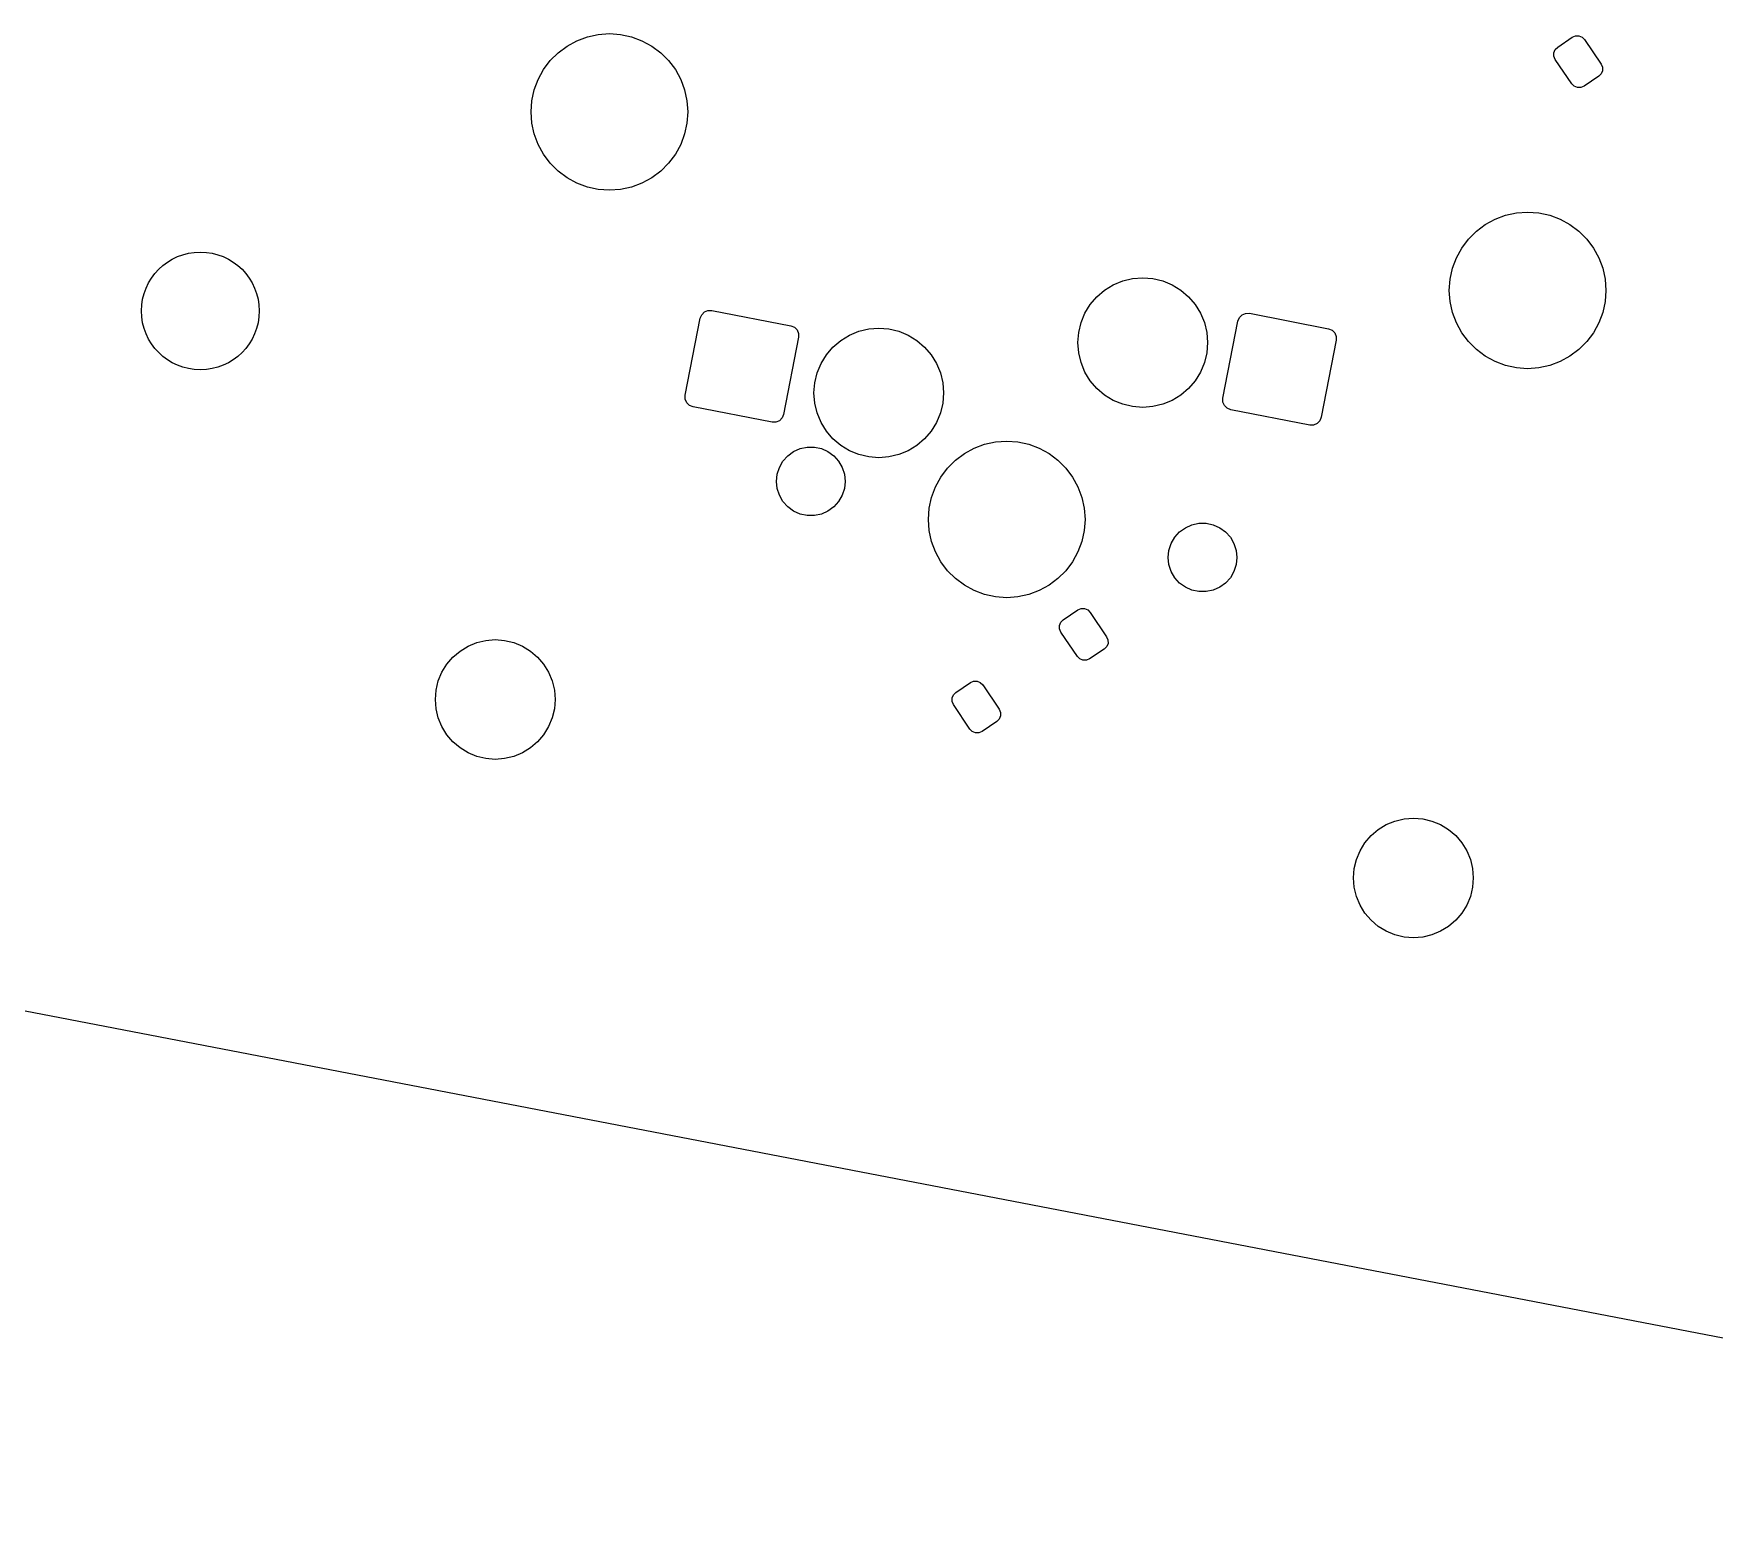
# Model space of a CAD drawing. Extents: x 101 to 518, y -308 to -134.
# Drawn here: x 183.46 to 226.25, y -307.34 to -269.34 of the extents above; entities that cross this region are included whole.
import ezdxf

# ---------------------------------------------------------------- set-up
doc = ezdxf.new("R2010")
doc.units = 0
doc.layers.add('BLACK', color=7, linetype='CONTINUOUS')

msp = doc.modelspace()

# ---------------------------------------------------------------- linework, layer by layer
at = {"layer": 'BLACK', "linetype": 'CONTINUOUS'}
for p, q in [((197.046584, -269.651572), (197.296272, -269.515232)), ((197.296272, -269.515232), (197.562821, -269.415814)), ((197.562821, -269.415814), (197.840806, -269.355342)), ((197.840806, -269.355342), (198.124568, -269.335047)), ((198.124568, -269.335047), (198.40833, -269.355342)), ((198.40833, -269.355342), (198.686315, -269.415814)), ((198.686315, -269.415814), (198.952864, -269.515232)), ((198.952864, -269.515232), (199.202552, -269.651572)), ((222.263832, -269.679247), (222.636899, -269.42761)), ((222.636899, -269.42761), (222.717859, -269.39366)), ((222.717859, -269.39366), (222.805649, -269.393277)), ((222.805649, -269.393277), (222.886903, -269.426519)), ((222.886903, -269.426519), (222.949251, -269.488325)), ((222.949251, -269.488325), (223.368645, -270.110103)), ((196.617679, -270.02322), (196.818841, -269.822058)), ((196.818841, -269.822058), (197.046584, -269.651572)), ((199.202552, -269.651572), (199.430295, -269.822058)), ((199.430295, -269.822058), (199.631457, -270.02322)), ((222.168784, -269.822848), (222.202026, -269.741595)), ((222.169167, -269.910638), (222.168784, -269.822848)), ((222.203117, -269.991599), (222.169167, -269.910638)), ((222.202026, -269.741595), (222.263832, -269.679247)), ((222.622511, -270.613377), (222.203117, -269.991599)), ((196.310853, -270.500651), (196.447193, -270.250963)), ((196.447193, -270.250963), (196.617679, -270.02322)), ((199.631457, -270.02322), (199.801943, -270.250963)), ((199.801943, -270.250963), (199.938283, -270.500651)), ((223.30793, -270.422455), (222.934863, -270.674092)), ((223.369736, -270.360107), (223.30793, -270.422455)), ((223.368645, -270.110103), (223.402595, -270.191064)), ((223.402978, -270.278854), (223.369736, -270.360107)), ((223.402595, -270.191064), (223.402978, -270.278854)), ((196.150963, -271.045185), (196.211435, -270.7672)), ((196.211435, -270.7672), (196.310853, -270.500651)), ((199.938283, -270.500651), (200.037701, -270.7672)), ((200.037701, -270.7672), (200.098173, -271.045185)), ((222.684859, -270.675183), (222.622511, -270.613377)), ((222.766113, -270.708425), (222.684859, -270.675183)), ((222.853903, -270.708042), (222.766113, -270.708425)), ((222.934863, -270.674092), (222.853903, -270.708042)), ((196.130668, -271.328947), (196.150963, -271.045185)), ((200.098173, -271.045185), (200.118468, -271.328947)), ((196.150963, -271.612709), (196.130668, -271.328947)), ((196.211435, -271.890694), (196.150963, -271.612709)), ((200.098173, -271.612709), (200.037701, -271.890694)), ((200.118468, -271.328947), (200.098173, -271.612709)), ((196.310853, -272.157243), (196.211435, -271.890694)), ((200.037701, -271.890694), (199.938283, -272.157243)), ((196.447193, -272.406931), (196.310853, -272.157243)), ((196.617679, -272.634674), (196.447193, -272.406931)), ((199.801943, -272.406931), (199.631457, -272.634674)), ((199.938283, -272.157243), (199.801943, -272.406931)), ((196.818841, -272.835836), (196.617679, -272.634674)), ((197.046584, -273.006322), (196.818841, -272.835836)), ((199.430295, -272.835836), (199.202552, -273.006322)), ((199.631457, -272.634674), (199.430295, -272.835836)), ((197.296272, -273.142662), (197.046584, -273.006322)), ((197.562821, -273.24208), (197.296272, -273.142662)), ((197.840806, -273.302552), (197.562821, -273.24208)), ((198.124568, -273.322847), (197.840806, -273.302552)), ((198.40833, -273.302552), (198.124568, -273.322847)), ((198.686315, -273.24208), (198.40833, -273.302552)), ((198.952864, -273.142662), (198.686315, -273.24208)), ((199.202552, -273.006322), (198.952864, -273.142662)), ((220.193838, -274.365697), (220.421581, -274.195211)), ((220.421581, -274.195211), (220.671269, -274.058871)), ((220.671269, -274.058871), (220.937818, -273.959453)), ((220.937818, -273.959453), (221.215803, -273.898981)), ((221.215803, -273.898981), (221.499565, -273.878686)), ((221.499565, -273.878686), (221.783327, -273.898981)), ((221.783327, -273.898981), (222.061312, -273.959453)), ((222.061312, -273.959453), (222.327861, -274.058871)), ((222.327861, -274.058871), (222.577549, -274.195211)), ((222.577549, -274.195211), (222.805292, -274.365697)), ((219.82219, -274.794602), (219.992676, -274.566859)), ((219.992676, -274.566859), (220.193838, -274.365697)), ((222.805292, -274.365697), (223.006454, -274.566859)), ((223.006454, -274.566859), (223.17694, -274.794602)), ((219.586432, -275.310839), (219.68585, -275.04429)), ((219.68585, -275.04429), (219.82219, -274.794602)), ((223.17694, -274.794602), (223.31328, -275.04429)), ((223.31328, -275.04429), (223.412698, -275.310839)), ((211.441464, -275.572402), (211.699581, -275.552088)), ((211.699581, -275.552088), (211.957698, -275.572402)), ((219.52596, -275.588824), (219.586432, -275.310839)), ((223.412698, -275.310839), (223.47317, -275.588824)), ((210.532855, -276.035362), (210.729735, -275.86721)), ((210.729735, -275.86721), (210.950497, -275.731927)), ((210.950497, -275.731927), (211.189703, -275.632845)), ((211.189703, -275.632845), (211.441464, -275.572402)), ((211.957698, -275.572402), (212.209459, -275.632845)), ((212.209459, -275.632845), (212.448665, -275.731927)), ((212.448665, -275.731927), (212.669427, -275.86721)), ((212.669427, -275.86721), (212.866307, -276.035362)), ((219.505665, -275.872586), (219.52596, -275.588824)), ((219.52596, -276.156348), (219.505665, -275.872586)), ((223.47317, -275.588824), (223.493465, -275.872586)), ((223.493465, -275.872586), (223.47317, -276.156348)), ((200.54166, -276.421946), (200.631616, -276.384224)), ((200.631616, -276.384224), (200.72916, -276.383799)), ((200.72916, -276.383799), (202.741496, -276.774957)), ((210.22942, -276.453004), (210.364703, -276.232242)), ((210.364703, -276.232242), (210.532855, -276.035362)), ((212.866307, -276.035362), (213.034459, -276.232242)), ((213.034459, -276.232242), (213.169742, -276.453004)), ((219.586432, -276.434333), (219.52596, -276.156348)), ((223.47317, -276.156348), (223.412698, -276.434333)), ((200.054433, -278.544758), (200.436051, -276.581503)), ((200.436051, -276.581503), (200.472987, -276.491221)), ((200.472987, -276.491221), (200.54166, -276.421946)), ((202.741496, -276.774957), (202.831778, -276.811892)), ((202.831778, -276.811892), (202.901054, -276.880566)), ((204.723476, -276.854098), (204.981593, -276.833784)), ((204.981593, -276.833784), (205.23971, -276.854098)), ((210.069895, -276.943971), (210.130338, -276.69221)), ((210.130338, -276.69221), (210.22942, -276.453004)), ((213.169742, -276.453004), (213.268824, -276.69221)), ((213.268824, -276.69221), (213.329267, -276.943971)), ((213.741973, -278.617806), (214.123591, -276.654551)), ((214.123591, -276.654551), (214.160527, -276.564269)), ((214.160527, -276.564269), (214.2292, -276.494994)), ((214.2292, -276.494994), (214.319156, -276.457272)), ((214.319156, -276.457272), (214.4167, -276.456847)), ((214.4167, -276.456847), (216.429036, -276.848005)), ((219.68585, -276.700882), (219.586432, -276.434333)), ((219.82219, -276.95057), (219.68585, -276.700882)), ((223.31328, -276.700882), (223.17694, -276.95057)), ((223.412698, -276.434333), (223.31328, -276.700882)), ((202.939201, -277.068066), (202.557583, -279.031321)), ((202.901054, -276.880566), (202.938775, -276.970522)), ((202.938775, -276.970522), (202.939201, -277.068066)), ((203.814867, -277.317058), (204.011747, -277.148906)), ((204.011747, -277.148906), (204.232509, -277.013623)), ((204.232509, -277.013623), (204.471715, -276.914541)), ((204.471715, -276.914541), (204.723476, -276.854098)), ((205.23971, -276.854098), (205.491471, -276.914541)), ((205.491471, -276.914541), (205.730677, -277.013623)), ((205.730677, -277.013623), (205.951439, -277.148906)), ((205.951439, -277.148906), (206.148319, -277.317058)), ((210.049581, -277.202088), (210.069895, -276.943971)), ((210.069895, -277.460205), (210.049581, -277.202088)), ((213.329267, -276.943971), (213.349581, -277.202088)), ((213.349581, -277.202088), (213.329267, -277.460205)), ((216.626741, -277.141114), (216.245123, -279.104369)), ((216.429036, -276.848005), (216.519318, -276.88494)), ((216.519318, -276.88494), (216.588594, -276.953614)), ((216.588594, -276.953614), (216.626315, -277.04357)), ((216.626315, -277.04357), (216.626741, -277.141114)), ((219.992676, -277.178313), (219.82219, -276.95057)), ((220.193838, -277.379475), (219.992676, -277.178313)), ((223.006454, -277.178313), (222.805292, -277.379475)), ((223.17694, -276.95057), (223.006454, -277.178313)), ((203.511432, -277.7347), (203.646715, -277.513938)), ((203.646715, -277.513938), (203.814867, -277.317058)), ((206.148319, -277.317058), (206.316471, -277.513938)), ((206.316471, -277.513938), (206.451754, -277.7347)), ((210.130338, -277.711966), (210.069895, -277.460205)), ((213.329267, -277.460205), (213.268824, -277.711966)), ((220.421581, -277.549961), (220.193838, -277.379475)), ((220.671269, -277.686301), (220.421581, -277.549961)), ((220.937818, -277.785719), (220.671269, -277.686301)), ((222.327861, -277.686301), (222.061312, -277.785719)), ((222.577549, -277.549961), (222.327861, -277.686301)), ((222.805292, -277.379475), (222.577549, -277.549961)), ((203.351907, -278.225667), (203.41235, -277.973906)), ((203.41235, -277.973906), (203.511432, -277.7347)), ((206.451754, -277.7347), (206.550836, -277.973906)), ((206.550836, -277.973906), (206.611279, -278.225667)), ((210.22942, -277.951172), (210.130338, -277.711966)), ((210.364703, -278.171934), (210.22942, -277.951172)), ((213.169742, -277.951172), (213.034459, -278.171934)), ((213.268824, -277.711966), (213.169742, -277.951172)), ((221.215803, -277.846191), (220.937818, -277.785719)), ((221.499565, -277.866486), (221.215803, -277.846191)), ((221.783327, -277.846191), (221.499565, -277.866486)), ((222.061312, -277.785719), (221.783327, -277.846191)), ((200.054859, -278.642302), (200.054433, -278.544758)), ((203.331593, -278.483784), (203.351907, -278.225667)), ((203.351907, -278.741901), (203.331593, -278.483784)), ((206.611279, -278.225667), (206.631593, -278.483784)), ((206.631593, -278.483784), (206.611279, -278.741901)), ((210.532855, -278.368814), (210.364703, -278.171934)), ((210.729735, -278.536966), (210.532855, -278.368814)), ((210.950497, -278.672249), (210.729735, -278.536966)), ((212.669427, -278.536966), (212.448665, -278.672249)), ((212.866307, -278.368814), (212.669427, -278.536966)), ((213.034459, -278.171934), (212.866307, -278.368814)), ((200.09258, -278.732258), (200.054859, -278.642302)), ((200.161856, -278.800932), (200.09258, -278.732258)), ((200.252138, -278.837867), (200.161856, -278.800932)), ((202.264474, -279.229025), (200.252138, -278.837867)), ((203.41235, -278.993662), (203.351907, -278.741901)), ((206.611279, -278.741901), (206.550836, -278.993662)), ((211.189703, -278.771331), (210.950497, -278.672249)), ((211.441464, -278.831774), (211.189703, -278.771331)), ((211.699581, -278.852088), (211.441464, -278.831774)), ((211.957698, -278.831774), (211.699581, -278.852088)), ((212.209459, -278.771331), (211.957698, -278.831774)), ((212.448665, -278.672249), (212.209459, -278.771331)), ((213.742399, -278.71535), (213.741973, -278.617806)), ((213.78012, -278.805306), (213.742399, -278.71535)), ((213.849396, -278.87398), (213.78012, -278.805306)), ((213.939678, -278.910915), (213.849396, -278.87398)), ((215.952014, -279.302073), (213.939678, -278.910915)), ((202.362018, -279.2286), (202.264474, -279.229025)), ((202.451974, -279.190878), (202.362018, -279.2286)), ((202.520647, -279.121603), (202.451974, -279.190878)), ((202.557583, -279.031321), (202.520647, -279.121603)), ((203.511432, -279.232868), (203.41235, -278.993662)), ((203.646715, -279.45363), (203.511432, -279.232868)), ((206.451754, -279.232868), (206.316471, -279.45363)), ((206.550836, -278.993662), (206.451754, -279.232868)), ((216.049558, -279.301648), (215.952014, -279.302073)), ((216.139514, -279.263926), (216.049558, -279.301648)), ((216.208187, -279.194651), (216.139514, -279.263926)), ((216.245123, -279.104369), (216.208187, -279.194651)), ((203.814867, -279.65051), (203.646715, -279.45363)), ((204.011747, -279.818662), (203.814867, -279.65051)), ((204.232509, -279.953945), (204.011747, -279.818662)), ((205.951439, -279.818662), (205.730677, -279.953945)), ((206.148319, -279.65051), (205.951439, -279.818662)), ((206.316471, -279.45363), (206.148319, -279.65051)), ((207.408642, -279.890384), (207.675191, -279.790966)), ((207.675191, -279.790966), (207.953176, -279.730494)), ((207.953176, -279.730494), (208.236938, -279.710199)), ((208.236938, -279.710199), (208.5207, -279.730494)), ((208.5207, -279.730494), (208.798685, -279.790966)), ((208.798685, -279.790966), (209.065234, -279.890384)), ((251.379039, -307.342807), (108.80974, -279.896311)), ((202.45092, -280.378894), (202.542382, -280.220477)), ((202.542382, -280.220477), (202.664783, -280.084537)), ((202.664783, -280.084537), (202.812772, -279.977017)), ((202.812772, -279.977017), (202.979882, -279.902615)), ((202.979882, -279.902615), (203.15881, -279.864582)), ((203.15881, -279.864582), (203.341734, -279.864582)), ((203.341734, -279.864582), (203.520662, -279.902615)), ((203.520662, -279.902615), (203.687772, -279.977017)), ((203.687772, -279.977017), (203.835761, -280.084537)), ((203.835761, -280.084537), (203.958162, -280.220477)), ((203.958162, -280.220477), (204.049624, -280.378894)), ((204.471715, -280.053027), (204.232509, -279.953945)), ((204.723476, -280.11347), (204.471715, -280.053027)), ((204.981593, -280.133784), (204.723476, -280.11347)), ((205.23971, -280.11347), (204.981593, -280.133784)), ((205.491471, -280.053027), (205.23971, -280.11347)), ((205.730677, -279.953945), (205.491471, -280.053027)), ((206.730049, -280.398372), (206.931211, -280.19721)), ((206.931211, -280.19721), (207.158954, -280.026724)), ((207.158954, -280.026724), (207.408642, -279.890384)), ((209.065234, -279.890384), (209.314922, -280.026724)), ((209.314922, -280.026724), (209.542665, -280.19721)), ((209.542665, -280.19721), (209.743827, -280.398372)), ((202.375272, -280.734789), (202.394393, -280.552866)), ((202.394393, -280.552866), (202.45092, -280.378894)), ((204.049624, -280.378894), (204.106151, -280.552866)), ((204.106151, -280.552866), (204.125272, -280.734789)), ((206.423223, -280.875803), (206.559563, -280.626115)), ((206.559563, -280.626115), (206.730049, -280.398372)), ((209.743827, -280.398372), (209.914313, -280.626115)), ((209.914313, -280.626115), (210.050653, -280.875803)), ((202.394393, -280.916712), (202.375272, -280.734789)), ((202.45092, -281.090684), (202.394393, -280.916712)), ((202.542382, -281.249101), (202.45092, -281.090684)), ((204.049624, -281.090684), (203.958162, -281.249101)), ((204.106151, -280.916712), (204.049624, -281.090684)), ((204.125272, -280.734789), (204.106151, -280.916712)), ((206.323805, -281.142352), (206.423223, -280.875803)), ((210.050653, -280.875803), (210.150071, -281.142352)), ((202.664783, -281.385041), (202.542382, -281.249101)), ((202.812772, -281.492561), (202.664783, -281.385041)), ((202.979882, -281.566963), (202.812772, -281.492561)), ((203.687772, -281.492561), (203.520662, -281.566963)), ((203.835761, -281.385041), (203.687772, -281.492561)), ((203.958162, -281.249101), (203.835761, -281.385041)), ((206.243038, -281.704099), (206.263333, -281.420337)), ((206.263333, -281.420337), (206.323805, -281.142352)), ((210.150071, -281.142352), (210.210543, -281.420337)), ((210.210543, -281.420337), (210.230838, -281.704099)), ((203.15881, -281.604996), (202.979882, -281.566963)), ((203.341734, -281.604996), (203.15881, -281.604996)), ((203.520662, -281.566963), (203.341734, -281.604996)), ((206.263333, -281.987861), (206.243038, -281.704099)), ((210.230838, -281.704099), (210.210543, -281.987861)), ((212.638115, -282.023157), (212.786104, -281.915637)), ((212.786104, -281.915637), (212.953214, -281.841235)), ((212.953214, -281.841235), (213.132142, -281.803202)), ((213.132142, -281.803202), (213.315066, -281.803202)), ((213.315066, -281.803202), (213.493994, -281.841235)), ((213.493994, -281.841235), (213.661104, -281.915637)), ((213.661104, -281.915637), (213.809093, -282.023157)), ((206.323805, -282.265846), (206.263333, -281.987861)), ((206.423223, -282.532395), (206.323805, -282.265846)), ((210.150071, -282.265846), (210.050653, -282.532395)), ((210.210543, -281.987861), (210.150071, -282.265846)), ((212.367725, -282.491486), (212.424252, -282.317514)), ((212.424252, -282.317514), (212.515714, -282.159097)), ((212.515714, -282.159097), (212.638115, -282.023157)), ((213.809093, -282.023157), (213.931494, -282.159097)), ((213.931494, -282.159097), (214.022956, -282.317514)), ((214.022956, -282.317514), (214.079483, -282.491486)), ((206.559563, -282.782083), (206.423223, -282.532395)), ((206.730049, -283.009826), (206.559563, -282.782083)), ((209.914313, -282.782083), (209.743827, -283.009826)), ((210.050653, -282.532395), (209.914313, -282.782083)), ((212.348604, -282.673409), (212.367725, -282.491486)), ((212.367725, -282.855332), (212.348604, -282.673409)), ((214.079483, -282.491486), (214.098604, -282.673409)), ((214.098604, -282.673409), (214.079483, -282.855332)), ((206.931211, -283.210988), (206.730049, -283.009826)), ((207.158954, -283.381474), (206.931211, -283.210988)), ((209.542665, -283.210988), (209.314922, -283.381474)), ((209.743827, -283.009826), (209.542665, -283.210988)), ((212.424252, -283.029304), (212.367725, -282.855332)), ((212.515714, -283.187721), (212.424252, -283.029304)), ((212.638115, -283.323661), (212.515714, -283.187721)), ((213.931494, -283.187721), (213.809093, -283.323661)), ((214.022956, -283.029304), (213.931494, -283.187721)), ((214.079483, -282.855332), (214.022956, -283.029304)), ((207.408642, -283.517814), (207.158954, -283.381474)), ((207.675191, -283.617232), (207.408642, -283.517814)), ((207.953176, -283.677704), (207.675191, -283.617232)), ((208.236938, -283.697999), (207.953176, -283.677704)), ((208.5207, -283.677704), (208.236938, -283.697999)), ((208.798685, -283.617232), (208.5207, -283.677704)), ((209.065234, -283.517814), (208.798685, -283.617232)), ((209.314922, -283.381474), (209.065234, -283.517814)), ((212.786104, -283.431181), (212.638115, -283.323661)), ((212.953214, -283.505583), (212.786104, -283.431181)), ((213.132142, -283.543616), (212.953214, -283.505583)), ((213.315066, -283.543616), (213.132142, -283.543616)), ((213.493994, -283.505583), (213.315066, -283.543616)), ((213.661104, -283.431181), (213.493994, -283.505583)), ((213.809093, -283.323661), (213.661104, -283.431181)), ((209.677246, -284.26209), (210.050313, -284.010453)), ((210.050313, -284.010453), (210.131273, -283.976503)), ((210.131273, -283.976503), (210.219063, -283.97612)), ((210.219063, -283.97612), (210.300317, -284.009362)), ((210.300317, -284.009362), (210.362665, -284.071168)), ((210.362665, -284.071168), (210.782059, -284.692946)), ((209.582198, -284.405691), (209.61544, -284.324438)), ((209.582581, -284.493481), (209.582198, -284.405691)), ((209.616531, -284.574442), (209.582581, -284.493481)), ((209.61544, -284.324438), (209.677246, -284.26209)), ((194.320854, -285.056003), (194.524757, -284.931051)), ((194.524757, -284.931051), (194.745697, -284.839535)), ((194.745697, -284.839535), (194.978233, -284.783708)), ((194.978233, -284.783708), (195.216639, -284.764945)), ((195.216639, -284.764945), (195.455045, -284.783708)), ((195.455045, -284.783708), (195.687581, -284.839535)), ((195.687581, -284.839535), (195.908521, -284.931051)), ((195.908521, -284.931051), (196.112424, -285.056003)), ((210.035925, -285.19622), (209.616531, -284.574442)), ((210.78315, -284.94295), (210.721344, -285.005298)), ((210.782059, -284.692946), (210.816009, -284.773907)), ((210.816392, -284.861697), (210.78315, -284.94295)), ((210.816009, -284.773907), (210.816392, -284.861697)), ((193.858745, -285.597063), (193.983697, -285.39316)), ((193.983697, -285.39316), (194.139008, -285.211314)), ((194.139008, -285.211314), (194.320854, -285.056003)), ((196.112424, -285.056003), (196.29427, -285.211314)), ((196.29427, -285.211314), (196.449581, -285.39316)), ((196.449581, -285.39316), (196.574533, -285.597063)), ((210.098273, -285.258026), (210.035925, -285.19622)), ((210.179527, -285.291268), (210.098273, -285.258026)), ((210.267317, -285.290885), (210.179527, -285.291268)), ((210.348277, -285.256935), (210.267317, -285.290885)), ((210.721344, -285.005298), (210.348277, -285.256935)), ((193.711402, -286.050539), (193.767229, -285.818003)), ((193.767229, -285.818003), (193.858745, -285.597063)), ((196.574533, -285.597063), (196.666049, -285.818003)), ((196.666049, -285.818003), (196.721876, -286.050539)), ((207.314489, -285.855789), (207.395449, -285.821839)), ((207.395449, -285.821839), (207.483239, -285.821456)), ((207.483239, -285.821456), (207.564493, -285.854698)), ((193.692639, -286.288945), (193.711402, -286.050539)), ((196.721876, -286.050539), (196.740639, -286.288945)), ((206.846374, -286.251027), (206.879616, -286.169774)), ((206.846757, -286.338817), (206.846374, -286.251027)), ((206.879616, -286.169774), (206.941422, -286.107426)), ((206.941422, -286.107426), (207.314489, -285.855789)), ((207.564493, -285.854698), (207.626841, -285.916504)), ((207.626841, -285.916504), (208.046235, -286.538282)), ((193.711402, -286.527351), (193.692639, -286.288945)), ((193.767229, -286.759887), (193.711402, -286.527351)), ((196.721876, -286.527351), (196.666049, -286.759887)), ((196.740639, -286.288945), (196.721876, -286.527351)), ((206.880707, -286.419778), (206.846757, -286.338817)), ((207.300101, -287.041556), (206.880707, -286.419778)), ((208.046235, -286.538282), (208.080185, -286.619243)), ((208.080185, -286.619243), (208.080568, -286.707033)), ((193.858745, -286.980827), (193.767229, -286.759887)), ((193.983697, -287.18473), (193.858745, -286.980827)), ((196.574533, -286.980827), (196.449581, -287.18473)), ((196.666049, -286.759887), (196.574533, -286.980827)), ((207.362449, -287.103362), (207.300101, -287.041556)), ((207.443703, -287.136604), (207.362449, -287.103362)), ((207.612453, -287.102271), (207.531493, -287.136221)), ((207.98552, -286.850634), (207.612453, -287.102271)), ((208.047326, -286.788286), (207.98552, -286.850634)), ((208.080568, -286.707033), (208.047326, -286.788286)), ((194.139008, -287.366576), (193.983697, -287.18473)), ((194.320854, -287.521887), (194.139008, -287.366576)), ((194.524757, -287.646839), (194.320854, -287.521887)), ((196.112424, -287.521887), (195.908521, -287.646839)), ((196.29427, -287.366576), (196.112424, -287.521887)), ((196.449581, -287.18473), (196.29427, -287.366576)), ((207.531493, -287.136221), (207.443703, -287.136604)), ((194.745697, -287.738355), (194.524757, -287.646839)), ((194.978233, -287.794182), (194.745697, -287.738355)), ((195.216639, -287.812945), (194.978233, -287.794182)), ((195.455045, -287.794182), (195.216639, -287.812945)), ((195.687581, -287.738355), (195.455045, -287.794182)), ((195.908521, -287.646839), (195.687581, -287.738355)), ((217.514005, -289.754952), (217.695851, -289.599641)), ((217.695851, -289.599641), (217.899754, -289.474689)), ((217.899754, -289.474689), (218.120694, -289.383173)), ((218.120694, -289.383173), (218.35323, -289.327346)), ((218.35323, -289.327346), (218.591636, -289.308583)), ((218.591636, -289.308583), (218.830042, -289.327346)), ((218.830042, -289.327346), (219.062578, -289.383173)), ((219.062578, -289.383173), (219.283518, -289.474689)), ((219.283518, -289.474689), (219.487421, -289.599641)), ((219.487421, -289.599641), (219.669267, -289.754952)), ((217.233742, -290.140701), (217.358694, -289.936798)), ((217.358694, -289.936798), (217.514005, -289.754952)), ((219.669267, -289.754952), (219.824578, -289.936798)), ((219.824578, -289.936798), (219.94953, -290.140701)), ((217.086399, -290.594177), (217.142226, -290.361641)), ((217.142226, -290.361641), (217.233742, -290.140701)), ((219.94953, -290.140701), (220.041046, -290.361641)), ((220.041046, -290.361641), (220.096873, -290.594177)), ((217.067636, -290.832583), (217.086399, -290.594177)), ((217.086399, -291.070989), (217.067636, -290.832583)), ((220.096873, -290.594177), (220.115636, -290.832583)), ((220.115636, -290.832583), (220.096873, -291.070989)), ((217.142226, -291.303525), (217.086399, -291.070989)), ((217.233742, -291.524465), (217.142226, -291.303525)), ((220.041046, -291.303525), (219.94953, -291.524465)), ((220.096873, -291.070989), (220.041046, -291.303525)), ((217.358694, -291.728368), (217.233742, -291.524465)), ((217.514005, -291.910214), (217.358694, -291.728368)), ((219.824578, -291.728368), (219.669267, -291.910214)), ((219.94953, -291.524465), (219.824578, -291.728368)), ((217.695851, -292.065525), (217.514005, -291.910214)), ((217.899754, -292.190477), (217.695851, -292.065525)), ((218.120694, -292.281993), (217.899754, -292.190477)), ((219.283518, -292.190477), (219.062578, -292.281993)), ((219.487421, -292.065525), (219.283518, -292.190477)), ((219.669267, -291.910214), (219.487421, -292.065525)), ((218.35323, -292.33782), (218.120694, -292.281993)), ((218.591636, -292.356583), (218.35323, -292.33782)), ((218.830042, -292.33782), (218.591636, -292.356583)), ((219.062578, -292.281993), (218.830042, -292.33782))]:
    msp.add_line(p, q, dxfattribs=at)
at = {"layer": 'BLACK'}
msp.add_circle((187.70974, -276.396311), 1.5, dxfattribs=at)

doc.saveas('drawing.dxf')
